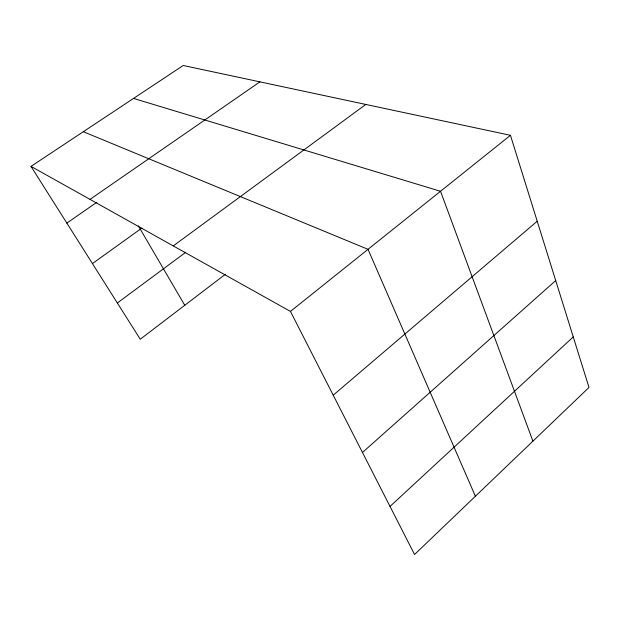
<?xml version="1.0" encoding="UTF-8"?>
<svg xmlns="http://www.w3.org/2000/svg" width="620" height="620" viewBox="0 0 620 620"><rect width="100%" height="100%" fill="white"/><g stroke="black" fill="none" stroke-linecap="round" stroke-linejoin="round"><path stroke-width="0.93" d="M390.026 506.432L573.26 336.908M362.468 452.468L555.706 280.565M333.219 395.173L537.222 221.216M290.454 311.411L510.454 135.3L589 387.446L414.563 554.505L290.454 311.411L31 166.385L183.21 65.495L510.454 135.3M225.386 274.288L140.252 339.233L31 166.385M117.35 302.994L185.667 252.363M173.259 245.908L365.808 104.447M92.434 263.578L141.856 228.083M66.852 223.115L96.829 202.29M90.024 199.376L259.935 81.863M133.532 98.425L440.533 191.278L532.913 441.161M83.312 131.711L368.017 249.317L475.393 496.248M138.361 225.889L184.76 305.28"/></g></svg>
